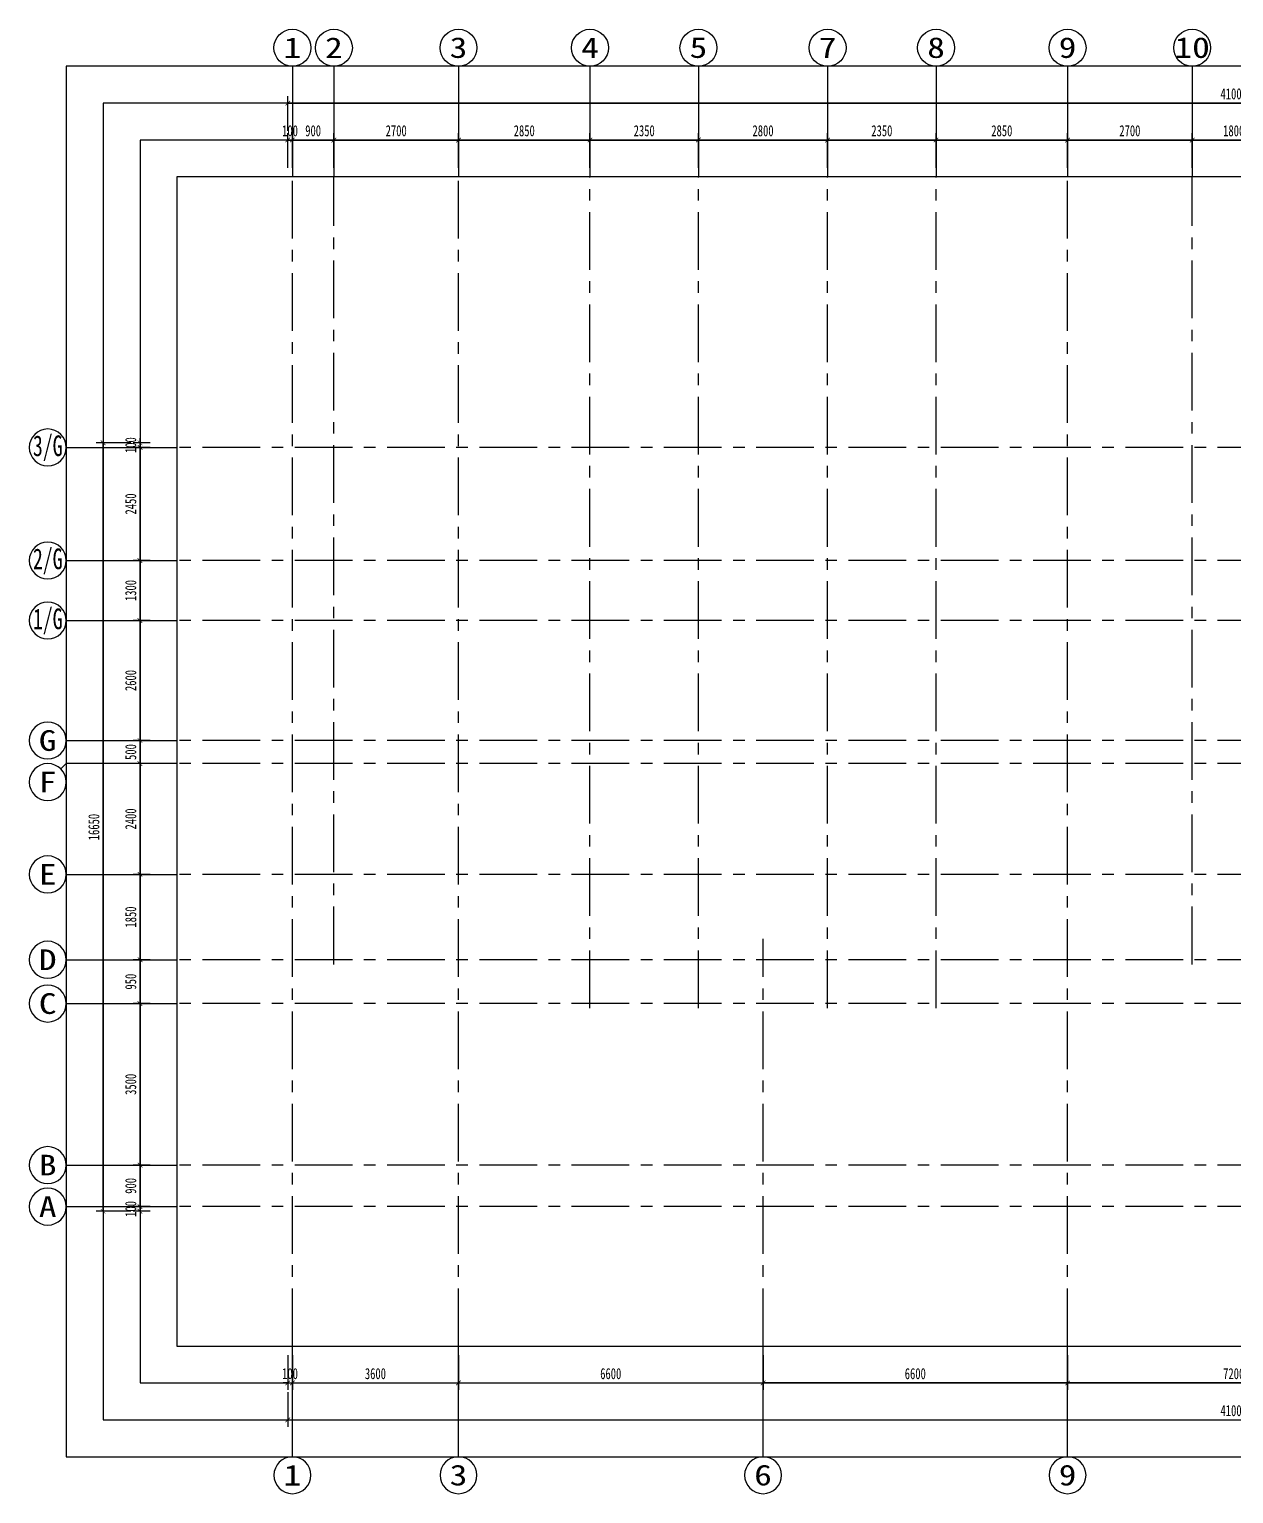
# Model space of a CAD drawing. Extents: x -678900 to 2378000, y 0 to 1700000.
# Drawn here: x 376543 to 402645, y 679505 to 711236 of the extents above; entities that cross this region are included whole.
import ezdxf
from ezdxf.enums import TextEntityAlignment as Align

# ---------------------------------------------------------------- set-up
doc = ezdxf.new("R2010")
doc.units = 0
doc.header["$LTSCALE"] = 1000
doc.header["$MEASUREMENT"] = 0
doc.header["$PDMODE"] = 1
doc.linetypes.add('CENTER', pattern=[2, 1.25, -0.25, 0.25, -0.25])
doc.layers.get('0').update_dxf_attribs({"linetype": 'CONTINUOUS'})
doc.layers.get('DEFPOINTS').update_dxf_attribs({"color": 8, "linetype": 'CONTINUOUS'})
for name, color, linetype in [('AD-AXIS-AXIS', 1, 'CENTER'), ('AD-AXIS-CRCL', 3, 'CONTINUOUS'), ('AD-AXIS-DIMS', 3, 'CONTINUOUS'), ('AD-AXIS-NUMB', 255, 'CONTINUOUS'), ('AD-DIMS-MAIN', 60, 'CONTINUOUS'), ('C-XREF-INT', 7, 'CONTINUOUS')]:
    doc.layers.add(name, color=color, linetype=linetype)
doc.styles.add('TH-STYLE1', font='', dxfattribs={"width": 0.7})
doc.styles.add('仿宋字体100', font='', dxfattribs={"width": 0.7, "height": 240})
doc.styles.get('TH-STYLE1').set_extended_font_data('SimSun')
doc.styles.get('仿宋字体100').set_extended_font_data('SimSun')
doc.dimstyles.new('TH-DIM100-CAD-REVIT', dxfattribs={"dimscale": 100, "dimtxt": 240, "dimasz": 1, "dimexe": 1.5, "dimexo": 1, "dimgap": 0.8, "dimtad": 1, "dimdec": 0, "dimdsep": 46, "dimtxsty": '仿宋字体100', "dimblk1": 'ARCHTICK', "dimblk2": 'ARCHTICK', "dimsah": 1, "dimcen": -1, "dimclrd": 256, "dimclre": 256, "dimclrt": 256, "dimazin": 0, "dimtfac": 1, "dimtdec": 0, "dimtix": 1, "dimtmove": 2, "dimatfit": 0, "dimldrblk": 'ARCHTICK', "dimfxl": 0, "dimtolj": 1, "dimtzin": 0, "dimlwd": -1, "dimlwe": -1, "dimarcsym": 0})

# ---------------------------------------------------------------- blocks, each defined once
blk = doc.blocks.new('_ArchTick')
at = {"color": 0, "linetype": 'ByBlock', "const_width": 0.15}
blk.add_lwpolyline([(-0.5, -0.5), (0.5, 0.5)], dxfattribs=at)
blk = doc.blocks.new('*D103')
at = {"layer": 'AD-AXIS-DIMS'}
for p, q in [((-3183, 1500, 0), (-3552, 1500, 0)), ((-3402, 600, 0), (-3402, 1500, 0)), ((-3183, 600, 0), (-3552, 600, 0))]:
    blk.add_line(p, q, dxfattribs=at)
at = {"layer": 'DEFPOINTS', "color": 0}
for p in [(-3402, 1500, 0), (-3083, 1500, 0), (-3083, 600, 0)]:
    blk.add_point(p, dxfattribs=at)
at = {"layer": 'AD-AXIS-DIMS', "xscale": 100, "yscale": 100, "zscale": 100}
for p, rotation in [((-3402, 1500, 0), 90), ((-3402, 600, 0), 270)]:
    blk.add_blockref('_ArchTick', p, dxfattribs=dict(at, rotation=rotation))
at = {"layer": 'AD-AXIS-DIMS', "insert": (-3602, 1050, 0), "char_height": 240, "attachment_point": 5, "rotation": 90, "style": '仿宋字体100'}
blk.add_mtext('\\A1;900', dxfattribs=at)
blk = doc.blocks.new('*D104')
at = {"layer": 'AD-AXIS-DIMS'}
for p, q in [((-3183, 5000, 0), (-3552, 5000, 0)), ((-3402, 1500, 0), (-3402, 5000, 0)), ((-3183, 1500, 0), (-3552, 1500, 0))]:
    blk.add_line(p, q, dxfattribs=at)
at = {"layer": 'DEFPOINTS', "color": 0}
for p in [(-3402, 5000, 0), (-3083, 5000, 0), (-3083, 1500, 0)]:
    blk.add_point(p, dxfattribs=at)
at = {"layer": 'AD-AXIS-DIMS', "xscale": 100, "yscale": 100, "zscale": 100}
for p, rotation in [((-3402, 5000, 0), 90), ((-3402, 1500, 0), 270)]:
    blk.add_blockref('_ArchTick', p, dxfattribs=dict(at, rotation=rotation))
at = {"layer": 'AD-AXIS-DIMS', "insert": (-3602, 3250, 0), "char_height": 240, "attachment_point": 5, "rotation": 90, "style": '仿宋字体100'}
blk.add_mtext('\\A1;3500', dxfattribs=at)
blk = doc.blocks.new('*D105')
at = {"layer": 'AD-AXIS-DIMS'}
for p, q in [((-3183, 5950, 0), (-3552, 5950, 0)), ((-3402, 5000, 0), (-3402, 5950, 0)), ((-3183, 5000, 0), (-3552, 5000, 0))]:
    blk.add_line(p, q, dxfattribs=at)
at = {"layer": 'DEFPOINTS', "color": 0}
for p in [(-3402, 5950, 0), (-3083, 5950, 0), (-3083, 5000, 0)]:
    blk.add_point(p, dxfattribs=at)
at = {"layer": 'AD-AXIS-DIMS', "xscale": 100, "yscale": 100, "zscale": 100}
for p, rotation in [((-3402, 5950, 0), 90), ((-3402, 5000, 0), 270)]:
    blk.add_blockref('_ArchTick', p, dxfattribs=dict(at, rotation=rotation))
at = {"layer": 'AD-AXIS-DIMS', "insert": (-3602, 5475, 0), "char_height": 240, "attachment_point": 5, "rotation": 90, "style": '仿宋字体100'}
blk.add_mtext('\\A1;950', dxfattribs=at)
blk = doc.blocks.new('*D106')
at = {"layer": 'AD-AXIS-DIMS'}
for p, q in [((-3183, 7800, 0), (-3552, 7800, 0)), ((-3402, 5950, 0), (-3402, 7800, 0)), ((-3183, 5950, 0), (-3552, 5950, 0))]:
    blk.add_line(p, q, dxfattribs=at)
at = {"layer": 'DEFPOINTS', "color": 0}
for p in [(-3402, 7800, 0), (-3083, 7800, 0), (-3083, 5950, 0)]:
    blk.add_point(p, dxfattribs=at)
at = {"layer": 'AD-AXIS-DIMS', "xscale": 100, "yscale": 100, "zscale": 100}
for p, rotation in [((-3402, 7800, 0), 90), ((-3402, 5950, 0), 270)]:
    blk.add_blockref('_ArchTick', p, dxfattribs=dict(at, rotation=rotation))
at = {"layer": 'AD-AXIS-DIMS', "insert": (-3602, 6875, 0), "char_height": 240, "attachment_point": 5, "rotation": 90, "style": '仿宋字体100'}
blk.add_mtext('\\A1;1850', dxfattribs=at)
blk = doc.blocks.new('*D107')
at = {"layer": 'AD-AXIS-DIMS'}
for p, q in [((-3183, 10200, 0), (-3552, 10200, 0)), ((-3402, 7800, 0), (-3402, 10200, 0)), ((-3183, 7800, 0), (-3552, 7800, 0))]:
    blk.add_line(p, q, dxfattribs=at)
at = {"layer": 'DEFPOINTS', "color": 0}
for p in [(-3402, 10200, 0), (-3083, 10200), (-3083, 7800, 0)]:
    blk.add_point(p, dxfattribs=at)
at = {"layer": 'AD-AXIS-DIMS', "xscale": 100, "yscale": 100, "zscale": 100}
for p, rotation in [((-3402, 10200, 0), 90), ((-3402, 7800, 0), 270)]:
    blk.add_blockref('_ArchTick', p, dxfattribs=dict(at, rotation=rotation))
at = {"layer": 'AD-AXIS-DIMS', "insert": (-3602, 9000, 0), "char_height": 240, "attachment_point": 5, "rotation": 90, "style": '仿宋字体100'}
blk.add_mtext('\\A1;2400', dxfattribs=at)
blk = doc.blocks.new('*D108')
at = {"layer": 'AD-AXIS-DIMS'}
for p, q in [((-3183, 10700, 0), (-3552, 10700, 0)), ((-3402, 10200, 0), (-3402, 10700, 0)), ((-3183, 10200, 0), (-3552, 10200, 0))]:
    blk.add_line(p, q, dxfattribs=at)
at = {"layer": 'DEFPOINTS', "color": 0}
for p in [(-3402, 10700, 0), (-3083, 10700, 0), (-3083, 10200)]:
    blk.add_point(p, dxfattribs=at)
at = {"layer": 'AD-AXIS-DIMS', "xscale": 100, "yscale": 100, "zscale": 100}
for p, rotation in [((-3402, 10700, 0), 90), ((-3402, 10200, 0), 270)]:
    blk.add_blockref('_ArchTick', p, dxfattribs=dict(at, rotation=rotation))
at = {"layer": 'AD-AXIS-DIMS', "insert": (-3602, 10450, 0), "char_height": 240, "attachment_point": 5, "rotation": 90, "style": '仿宋字体100'}
blk.add_mtext('\\A1;500', dxfattribs=at)
blk = doc.blocks.new('*D109')
at = {"layer": 'AD-AXIS-DIMS'}
for p, q in [((-100, -2620, 0), (-100, -3370, 0)), ((3500, -2620, 0), (3500, -3370, 0)), ((-100, -3220, 0), (3500, -3220, 0))]:
    blk.add_line(p, q, dxfattribs=at)
at = {"layer": 'DEFPOINTS', "color": 0}
for p in [(-100, -1746, 0), (3500, -1746, 0), (3500, -3220, 0)]:
    blk.add_point(p, dxfattribs=at)
at = {"layer": 'AD-AXIS-DIMS', "xscale": 100, "yscale": 100, "zscale": 100, "rotation": 180}
blk.add_blockref('_ArchTick', (-100, -3220, 0), dxfattribs=at)
at = {"layer": 'AD-AXIS-DIMS', "xscale": 100, "yscale": 100, "zscale": 100}
blk.add_blockref('_ArchTick', (3500, -3220, 0), dxfattribs=at)
at = {"layer": 'AD-AXIS-DIMS', "insert": (1700, -3020, 0), "char_height": 240, "attachment_point": 5, "style": '仿宋字体100'}
blk.add_mtext('\\A1;3600', dxfattribs=at)
blk = doc.blocks.new('*D110')
at = {"layer": 'AD-AXIS-DIMS'}
for p, q in [((3500, -2620, 0), (3500, -3370, 0)), ((10100, -2620, 0), (10100, -3370, 0)), ((3500, -3220, 0), (10100, -3220, 0))]:
    blk.add_line(p, q, dxfattribs=at)
at = {"layer": 'DEFPOINTS', "color": 0}
for p in [(3500, -1746, 0), (10100, -1746, 0), (10100, -3220, 0)]:
    blk.add_point(p, dxfattribs=at)
at = {"layer": 'AD-AXIS-DIMS', "xscale": 100, "yscale": 100, "zscale": 100, "rotation": 180}
blk.add_blockref('_ArchTick', (3500, -3220, 0), dxfattribs=at)
at = {"layer": 'AD-AXIS-DIMS', "xscale": 100, "yscale": 100, "zscale": 100}
blk.add_blockref('_ArchTick', (10100, -3220, 0), dxfattribs=at)
at = {"layer": 'AD-AXIS-DIMS', "insert": (6800, -3020, 0), "char_height": 240, "attachment_point": 5, "style": '仿宋字体100'}
blk.add_mtext('\\A1;6600', dxfattribs=at)
blk = doc.blocks.new('*D111')
at = {"layer": 'AD-AXIS-DIMS'}
for p, q in [((16700, -2620, 0), (16700, -3370, 0)), ((23900, -2620, 0), (23900, -3370, 0)), ((23900, -3220, 0), (16700, -3220, 0))]:
    blk.add_line(p, q, dxfattribs=at)
at = {"layer": 'DEFPOINTS', "color": 0}
for p in [(16700, -1746, 0), (23900, -1746, 0), (16700, -3220, 0)]:
    blk.add_point(p, dxfattribs=at)
at = {"layer": 'AD-AXIS-DIMS', "xscale": 100, "yscale": 100, "zscale": 100, "rotation": 180}
blk.add_blockref('_ArchTick', (16700, -3220, 0), dxfattribs=at)
at = {"layer": 'AD-AXIS-DIMS', "xscale": 100, "yscale": 100, "zscale": 100}
blk.add_blockref('_ArchTick', (23900, -3220, 0), dxfattribs=at)
at = {"layer": 'AD-AXIS-DIMS', "insert": (20300, -3020, 0), "char_height": 240, "attachment_point": 5, "style": '仿宋字体100'}
blk.add_mtext('\\A1;7200', dxfattribs=at)
blk = doc.blocks.new('*D112')
at = {"layer": 'AD-AXIS-DIMS'}
for p, q in [((10100, -2620, 0), (10100, -3370, 0)), ((16700, -2620, 0), (16700, -3370, 0)), ((16700, -3220, 0), (10100, -3220, 0))]:
    blk.add_line(p, q, dxfattribs=at)
at = {"layer": 'DEFPOINTS', "color": 0}
for p in [(10100, -1746, 0), (16700, -1746, 0), (10100, -3220, 0)]:
    blk.add_point(p, dxfattribs=at)
at = {"layer": 'AD-AXIS-DIMS', "xscale": 100, "yscale": 100, "zscale": 100, "rotation": 180}
blk.add_blockref('_ArchTick', (10100, -3220, 0), dxfattribs=at)
at = {"layer": 'AD-AXIS-DIMS', "xscale": 100, "yscale": 100, "zscale": 100}
blk.add_blockref('_ArchTick', (16700, -3220, 0), dxfattribs=at)
at = {"layer": 'AD-AXIS-DIMS', "insert": (13400, -3020, 0), "char_height": 240, "attachment_point": 5, "style": '仿宋字体100'}
blk.add_mtext('\\A1;6600', dxfattribs=at)
blk = doc.blocks.new('*D116')
at = {"layer": 'AD-AXIS-DIMS'}
for p, q in [((-100, 23111, 0), (-100, 23861, 0)), ((800, 23111, 0), (800, 23861, 0)), ((-100, 23711, 0), (800, 23711, 0))]:
    blk.add_line(p, q, dxfattribs=at)
at = {"layer": 'DEFPOINTS', "color": 0}
for p in [(800, 23711, 0), (-100, 22924, 0), (800, 22924, 0)]:
    blk.add_point(p, dxfattribs=at)
at = {"layer": 'AD-AXIS-DIMS', "xscale": 100, "yscale": 100, "zscale": 100, "rotation": 180}
blk.add_blockref('_ArchTick', (-100, 23711, 0), dxfattribs=at)
at = {"layer": 'AD-AXIS-DIMS', "xscale": 100, "yscale": 100, "zscale": 100}
blk.add_blockref('_ArchTick', (800, 23711, 0), dxfattribs=at)
at = {"layer": 'AD-AXIS-DIMS', "insert": (350, 23911, 0), "char_height": 240, "attachment_point": 5, "style": '仿宋字体100'}
blk.add_mtext('\\A1;900', dxfattribs=at)
blk = doc.blocks.new('*D117')
at = {"layer": 'AD-AXIS-DIMS'}
for p, q in [((800, 23111, 0), (800, 23861, 0)), ((3500, 23111, 0), (3500, 23861, 0)), ((800, 23711, 0), (3500, 23711, 0))]:
    blk.add_line(p, q, dxfattribs=at)
at = {"layer": 'DEFPOINTS', "color": 0}
for p in [(3500, 23711, 0), (800, 22924, 0), (3500, 22924, 0)]:
    blk.add_point(p, dxfattribs=at)
at = {"layer": 'AD-AXIS-DIMS', "xscale": 100, "yscale": 100, "zscale": 100, "rotation": 180}
blk.add_blockref('_ArchTick', (800, 23711, 0), dxfattribs=at)
at = {"layer": 'AD-AXIS-DIMS', "xscale": 100, "yscale": 100, "zscale": 100}
blk.add_blockref('_ArchTick', (3500, 23711, 0), dxfattribs=at)
at = {"layer": 'AD-AXIS-DIMS', "insert": (2150, 23911, 0), "char_height": 240, "attachment_point": 5, "style": '仿宋字体100'}
blk.add_mtext('\\A1;2700', dxfattribs=at)
blk = doc.blocks.new('*D118')
at = {"layer": 'AD-AXIS-DIMS'}
for p, q in [((3500, 23111, 0), (3500, 23861, 0)), ((6350, 23111, 0), (6350, 23861, 0)), ((3500, 23711, 0), (6350, 23711, 0))]:
    blk.add_line(p, q, dxfattribs=at)
at = {"layer": 'DEFPOINTS', "color": 0}
for p in [(6350, 23711, 0), (3500, 22924, 0), (6350, 22924, 0)]:
    blk.add_point(p, dxfattribs=at)
at = {"layer": 'AD-AXIS-DIMS', "xscale": 100, "yscale": 100, "zscale": 100, "rotation": 180}
blk.add_blockref('_ArchTick', (3500, 23711, 0), dxfattribs=at)
at = {"layer": 'AD-AXIS-DIMS', "xscale": 100, "yscale": 100, "zscale": 100}
blk.add_blockref('_ArchTick', (6350, 23711, 0), dxfattribs=at)
at = {"layer": 'AD-AXIS-DIMS', "insert": (4925, 23911, 0), "char_height": 240, "attachment_point": 5, "style": '仿宋字体100'}
blk.add_mtext('\\A1;2850', dxfattribs=at)
blk = doc.blocks.new('*D119')
at = {"layer": 'AD-AXIS-DIMS'}
for p, q in [((6350, 23111, 0), (6350, 23861, 0)), ((8700, 23111, 0), (8700, 23861, 0)), ((6350, 23711, 0), (8700, 23711, 0))]:
    blk.add_line(p, q, dxfattribs=at)
at = {"layer": 'DEFPOINTS', "color": 0}
for p in [(8700, 23711, 0), (6350, 22924, 0), (8700, 22924, 0)]:
    blk.add_point(p, dxfattribs=at)
at = {"layer": 'AD-AXIS-DIMS', "xscale": 100, "yscale": 100, "zscale": 100, "rotation": 180}
blk.add_blockref('_ArchTick', (6350, 23711, 0), dxfattribs=at)
at = {"layer": 'AD-AXIS-DIMS', "xscale": 100, "yscale": 100, "zscale": 100}
blk.add_blockref('_ArchTick', (8700, 23711, 0), dxfattribs=at)
at = {"layer": 'AD-AXIS-DIMS', "insert": (7525, 23911, 0), "char_height": 240, "attachment_point": 5, "style": '仿宋字体100'}
blk.add_mtext('\\A1;2350', dxfattribs=at)
blk = doc.blocks.new('*D120')
at = {"layer": 'AD-AXIS-DIMS'}
for p, q in [((8700, 23111, 0), (8700, 23861, 0)), ((11500, 23111, 0), (11500, 23861, 0)), ((8700, 23711, 0), (11500, 23711, 0))]:
    blk.add_line(p, q, dxfattribs=at)
at = {"layer": 'DEFPOINTS', "color": 0}
for p in [(11500, 23711, 0), (8700, 22924, 0), (11500, 22924, 0)]:
    blk.add_point(p, dxfattribs=at)
at = {"layer": 'AD-AXIS-DIMS', "xscale": 100, "yscale": 100, "zscale": 100, "rotation": 180}
blk.add_blockref('_ArchTick', (8700, 23711, 0), dxfattribs=at)
at = {"layer": 'AD-AXIS-DIMS', "xscale": 100, "yscale": 100, "zscale": 100}
blk.add_blockref('_ArchTick', (11500, 23711, 0), dxfattribs=at)
at = {"layer": 'AD-AXIS-DIMS', "insert": (10100, 23911, 0), "char_height": 240, "attachment_point": 5, "style": '仿宋字体100'}
blk.add_mtext('\\A1;2800', dxfattribs=at)
blk = doc.blocks.new('*D121')
at = {"layer": 'AD-AXIS-DIMS'}
for p, q in [((11500, 23111, 0), (11500, 23861, 0)), ((13850, 23111, 0), (13850, 23861, 0)), ((11500, 23711, 0), (13850, 23711, 0))]:
    blk.add_line(p, q, dxfattribs=at)
at = {"layer": 'DEFPOINTS', "color": 0}
for p in [(13850, 23711, 0), (11500, 22924, 0), (13850, 22924, 0)]:
    blk.add_point(p, dxfattribs=at)
at = {"layer": 'AD-AXIS-DIMS', "xscale": 100, "yscale": 100, "zscale": 100, "rotation": 180}
blk.add_blockref('_ArchTick', (11500, 23711, 0), dxfattribs=at)
at = {"layer": 'AD-AXIS-DIMS', "xscale": 100, "yscale": 100, "zscale": 100}
blk.add_blockref('_ArchTick', (13850, 23711, 0), dxfattribs=at)
at = {"layer": 'AD-AXIS-DIMS', "insert": (12675, 23911, 0), "char_height": 240, "attachment_point": 5, "style": '仿宋字体100'}
blk.add_mtext('\\A1;2350', dxfattribs=at)
blk = doc.blocks.new('*D122')
at = {"layer": 'AD-AXIS-DIMS'}
for p, q in [((13850, 23111, 0), (13850, 23861, 0)), ((16700, 23111, 0), (16700, 23861, 0)), ((13850, 23711, 0), (16700, 23711, 0))]:
    blk.add_line(p, q, dxfattribs=at)
at = {"layer": 'DEFPOINTS', "color": 0}
for p in [(16700, 23711, 0), (13850, 22924, 0), (16700, 22924, 0)]:
    blk.add_point(p, dxfattribs=at)
at = {"layer": 'AD-AXIS-DIMS', "xscale": 100, "yscale": 100, "zscale": 100, "rotation": 180}
blk.add_blockref('_ArchTick', (13850, 23711, 0), dxfattribs=at)
at = {"layer": 'AD-AXIS-DIMS', "xscale": 100, "yscale": 100, "zscale": 100}
blk.add_blockref('_ArchTick', (16700, 23711, 0), dxfattribs=at)
at = {"layer": 'AD-AXIS-DIMS', "insert": (15275, 23911, 0), "char_height": 240, "attachment_point": 5, "style": '仿宋字体100'}
blk.add_mtext('\\A1;2850', dxfattribs=at)
blk = doc.blocks.new('*D123')
at = {"layer": 'AD-AXIS-DIMS'}
for p, q in [((16700, 23111, 0), (16700, 23861, 0)), ((19400, 23111, 0), (19400, 23861, 0)), ((16700, 23711, 0), (19400, 23711, 0))]:
    blk.add_line(p, q, dxfattribs=at)
at = {"layer": 'DEFPOINTS', "color": 0}
for p in [(19400, 23711, 0), (16700, 22924, 0), (19400, 22924, 0)]:
    blk.add_point(p, dxfattribs=at)
at = {"layer": 'AD-AXIS-DIMS', "xscale": 100, "yscale": 100, "zscale": 100, "rotation": 180}
blk.add_blockref('_ArchTick', (16700, 23711, 0), dxfattribs=at)
at = {"layer": 'AD-AXIS-DIMS', "xscale": 100, "yscale": 100, "zscale": 100}
blk.add_blockref('_ArchTick', (19400, 23711, 0), dxfattribs=at)
at = {"layer": 'AD-AXIS-DIMS', "insert": (18050, 23911, 0), "char_height": 240, "attachment_point": 5, "style": '仿宋字体100'}
blk.add_mtext('\\A1;2700', dxfattribs=at)
blk = doc.blocks.new('*D124')
at = {"layer": 'AD-AXIS-DIMS'}
for p, q in [((19400, 23111, 0), (19400, 23861, 0)), ((21200, 23111, 0), (21200, 23861, 0)), ((19400, 23711, 0), (21200, 23711, 0))]:
    blk.add_line(p, q, dxfattribs=at)
at = {"layer": 'DEFPOINTS', "color": 0}
for p in [(21200, 23711, 0), (19400, 22924, 0), (21200, 22924, 0)]:
    blk.add_point(p, dxfattribs=at)
at = {"layer": 'AD-AXIS-DIMS', "xscale": 100, "yscale": 100, "zscale": 100, "rotation": 180}
blk.add_blockref('_ArchTick', (19400, 23711, 0), dxfattribs=at)
at = {"layer": 'AD-AXIS-DIMS', "xscale": 100, "yscale": 100, "zscale": 100}
blk.add_blockref('_ArchTick', (21200, 23711, 0), dxfattribs=at)
at = {"layer": 'AD-AXIS-DIMS', "insert": (20300, 23911, 0), "char_height": 240, "attachment_point": 5, "style": '仿宋字体100'}
blk.add_mtext('\\A1;1800', dxfattribs=at)
blk = doc.blocks.new('*D133')
at = {"layer": 'AD-DIMS-MAIN'}
for p, q in [((-200, -3420, 0), (-200, -4170, 0)), ((40800, -3420, 0), (40800, -4170, 0)), ((-200, -4020, 0), (40800, -4020, 0))]:
    blk.add_line(p, q, dxfattribs=at)
at = {"layer": 'DEFPOINTS', "color": 0}
for p in [(-200, -3142, 0), (40800, -3142, 0), (40800, -4020, 0)]:
    blk.add_point(p, dxfattribs=at)
at = {"layer": 'AD-DIMS-MAIN', "xscale": 100, "yscale": 100, "zscale": 100, "rotation": 180}
blk.add_blockref('_ArchTick', (-200, -4020, 0), dxfattribs=at)
at = {"layer": 'AD-DIMS-MAIN', "xscale": 100, "yscale": 100, "zscale": 100}
blk.add_blockref('_ArchTick', (40800, -4020, 0), dxfattribs=at)
at = {"layer": 'AD-DIMS-MAIN', "insert": (20300, -3820, 0), "char_height": 240, "attachment_point": 5, "style": '仿宋字体100'}
blk.add_mtext('\\A1;41000', dxfattribs=at)
blk = doc.blocks.new('*D134')
at = {"layer": 'AD-DIMS-MAIN'}
for p, q in [((-200, 23911, 0), (-200, 24661, 0)), ((-200, 24511, 0), (40800, 24511, 0)), ((40800, 23911, 0), (40800, 24661, 0))]:
    blk.add_line(p, q, dxfattribs=at)
at = {"layer": 'DEFPOINTS', "color": 0}
for p in [(40800, 24511, 0), (-200, 23633, 0), (40800, 23633, 0)]:
    blk.add_point(p, dxfattribs=at)
at = {"layer": 'AD-DIMS-MAIN', "xscale": 100, "yscale": 100, "zscale": 100, "rotation": 180}
blk.add_blockref('_ArchTick', (-200, 24511, 0), dxfattribs=at)
at = {"layer": 'AD-DIMS-MAIN', "xscale": 100, "yscale": 100, "zscale": 100}
blk.add_blockref('_ArchTick', (40800, 24511, 0), dxfattribs=at)
at = {"layer": 'AD-DIMS-MAIN', "insert": (20300, 24711, 0), "char_height": 240, "attachment_point": 5, "style": '仿宋字体100'}
blk.add_mtext('\\A1;41000', dxfattribs=at)
blk = doc.blocks.new('*D135')
at = {"layer": 'AD-DIMS-MAIN'}
for p, q in [((-3602, 17150, 0), (-4352, 17150, 0)), ((-4202, 500, 0), (-4202, 17150, 0)), ((-3602, 500, 0), (-4352, 500, 0))]:
    blk.add_line(p, q, dxfattribs=at)
at = {"layer": 'DEFPOINTS', "color": 0}
for p in [(-4202, 17150, 0), (384, 17150), (384, 500, 0)]:
    blk.add_point(p, dxfattribs=at)
at = {"layer": 'AD-DIMS-MAIN', "xscale": 100, "yscale": 100, "zscale": 100}
for p, rotation in [((-4202, 17150, 0), 90), ((-4202, 500, 0), 270)]:
    blk.add_blockref('_ArchTick', p, dxfattribs=dict(at, rotation=rotation))
at = {"layer": 'AD-DIMS-MAIN', "insert": (-4402, 8825, 0), "char_height": 240, "attachment_point": 5, "rotation": 90, "style": '仿宋字体100'}
blk.add_mtext('\\A1;16650', dxfattribs=at)
blk = doc.blocks.new('_A-axiso')
blk.add_circle((0, 0), 0.5)
at = {"layer": 'AD-AXIS-NUMB', "style": 'TH-STYLE1', "width": 0.7}
blk.add_attdef('A', text='', height=0.56, dxfattribs=at).set_placement((-0.25, -0.28), (0.25, -0.28), align=Align.FIT)
blk = doc.blocks.new('*D143')
at = {"layer": 'AD-AXIS-DIMS'}
for p, q in [((-3183, 13300, 0), (-3552, 13300, 0)), ((-3402, 10700, 0), (-3402, 13300, 0)), ((-3183, 10700, 0), (-3552, 10700, 0))]:
    blk.add_line(p, q, dxfattribs=at)
at = {"layer": 'DEFPOINTS', "color": 0}
for p in [(-3402, 13300, 0), (-3083, 13300), (-3083, 10700)]:
    blk.add_point(p, dxfattribs=at)
at = {"layer": 'AD-AXIS-DIMS', "xscale": 100, "yscale": 100, "zscale": 100}
for p, rotation in [((-3402, 13300, 0), 90), ((-3402, 10700, 0), 270)]:
    blk.add_blockref('_ArchTick', p, dxfattribs=dict(at, rotation=rotation))
at = {"layer": 'AD-AXIS-DIMS', "insert": (-3602, 12000, 0), "char_height": 240, "attachment_point": 5, "rotation": 90, "style": '仿宋字体100'}
blk.add_mtext('\\A1;2600', dxfattribs=at)
blk = doc.blocks.new('*D144')
at = {"layer": 'AD-AXIS-DIMS'}
for p, q in [((-3183, 17050, 0), (-3552, 17050, 0)), ((-3402, 14600, 0), (-3402, 17050, 0)), ((-3183, 14600, 0), (-3552, 14600, 0))]:
    blk.add_line(p, q, dxfattribs=at)
at = {"layer": 'DEFPOINTS', "color": 0}
for p in [(-3402, 17050, 0), (-3083, 17050, 0), (-3083, 14600, 0)]:
    blk.add_point(p, dxfattribs=at)
at = {"layer": 'AD-AXIS-DIMS', "xscale": 100, "yscale": 100, "zscale": 100}
for p, rotation in [((-3402, 17050, 0), 90), ((-3402, 14600, 0), 270)]:
    blk.add_blockref('_ArchTick', p, dxfattribs=dict(at, rotation=rotation))
at = {"layer": 'AD-AXIS-DIMS', "insert": (-3602, 15825, 0), "char_height": 240, "attachment_point": 5, "rotation": 90, "style": '仿宋字体100'}
blk.add_mtext('\\A1;2450', dxfattribs=at)
blk = doc.blocks.new('*D147')
at = {"layer": 'AD-AXIS-DIMS'}
for p, q in [((-3183, 14600, 0), (-3552, 14600, 0)), ((-3402, 13300, 0), (-3402, 14600, 0)), ((-3183, 13300, 0), (-3552, 13300, 0))]:
    blk.add_line(p, q, dxfattribs=at)
at = {"layer": 'DEFPOINTS', "color": 0}
for p in [(-3402, 14600, 0), (-3083, 14600, 0), (-3083, 13300, 0)]:
    blk.add_point(p, dxfattribs=at)
at = {"layer": 'AD-AXIS-DIMS', "xscale": 100, "yscale": 100, "zscale": 100}
for p, rotation in [((-3402, 14600, 0), 90), ((-3402, 13300, 0), 270)]:
    blk.add_blockref('_ArchTick', p, dxfattribs=dict(at, rotation=rotation))
at = {"layer": 'AD-AXIS-DIMS', "insert": (-3602, 13950, 0), "char_height": 240, "attachment_point": 5, "rotation": 90, "style": '仿宋字体100'}
blk.add_mtext('\\A1;1300', dxfattribs=at)
blk = doc.blocks.new('*D149')
at = {"layer": 'AD-AXIS-DIMS'}
for p, q in [((-3402, 600, 0), (-3402, 700, 0)), ((-3183, 600, 0), (-3552, 600, 0)), ((-3183, 500, 0), (-3552, 500, 0)), ((-3402, 500, 0), (-3402, 600, 0)), ((-3402, 500, 0), (-3402, 400, 0))]:
    blk.add_line(p, q, dxfattribs=at)
at = {"layer": 'DEFPOINTS', "color": 0}
for p in [(-3402, 600, 0), (-3083, 600, 0), (-3083, 500, 0)]:
    blk.add_point(p, dxfattribs=at)
at = {"layer": 'AD-AXIS-DIMS', "xscale": 100, "yscale": 100, "zscale": 100}
for p, rotation in [((-3402, 600, 0), 270), ((-3402, 500, 0), 90)]:
    blk.add_blockref('_ArchTick', p, dxfattribs=dict(at, rotation=rotation))
at = {"layer": 'AD-AXIS-DIMS', "insert": (-3602, 550, 0), "char_height": 240, "attachment_point": 5, "rotation": 90, "style": '仿宋字体100'}
blk.add_mtext('\\A1;100', dxfattribs=at)
blk = doc.blocks.new('*D150')
at = {"layer": 'AD-AXIS-DIMS'}
for p, q in [((-3183, 17150, 0), (-3552, 17150, 0)), ((-3402, 17150, 0), (-3402, 17250, 0)), ((-3402, 17050, 0), (-3402, 17150, 0)), ((-3183, 17050, 0), (-3552, 17050, 0)), ((-3402, 17050, 0), (-3402, 16950, 0))]:
    blk.add_line(p, q, dxfattribs=at)
at = {"layer": 'DEFPOINTS', "color": 0}
for p in [(-3402, 17150, 0), (-3083, 17150, 0), (-3083, 17050, 0)]:
    blk.add_point(p, dxfattribs=at)
at = {"layer": 'AD-AXIS-DIMS', "xscale": 100, "yscale": 100, "zscale": 100}
for p, rotation in [((-3402, 17150, 0), 270), ((-3402, 17050, 0), 90)]:
    blk.add_blockref('_ArchTick', p, dxfattribs=dict(at, rotation=rotation))
at = {"layer": 'AD-AXIS-DIMS', "insert": (-3602, 17100, 0), "char_height": 240, "attachment_point": 5, "rotation": 90, "style": '仿宋字体100'}
blk.add_mtext('\\A1;100', dxfattribs=at)
blk = doc.blocks.new('*D153')
at = {"layer": 'AD-AXIS-DIMS'}
for p, q in [((-200, -2620, 0), (-200, -3370, 0)), ((-100, -2620, 0), (-100, -3370, 0)), ((-200, -3220, 0), (-300, -3220, 0)), ((-200, -3220, 0), (-100, -3220, 0)), ((-100, -3220, 0), (0, -3220, 0))]:
    blk.add_line(p, q, dxfattribs=at)
at = {"layer": 'DEFPOINTS', "color": 0}
for p in [(-200, -1746, 0), (-100, -1746, 0), (-100, -3220, 0)]:
    blk.add_point(p, dxfattribs=at)
at = {"layer": 'AD-AXIS-DIMS', "xscale": 100, "yscale": 100, "zscale": 100}
blk.add_blockref('_ArchTick', (-200, -3220, 0), dxfattribs=at)
at = {"layer": 'AD-AXIS-DIMS', "xscale": 100, "yscale": 100, "zscale": 100, "rotation": 180}
blk.add_blockref('_ArchTick', (-100, -3220, 0), dxfattribs=at)
at = {"layer": 'AD-AXIS-DIMS', "insert": (-150, -3020, 0), "char_height": 240, "attachment_point": 5, "style": '仿宋字体100'}
blk.add_mtext('\\A1;100', dxfattribs=at)
blk = doc.blocks.new('*D155')
at = {"layer": 'AD-AXIS-DIMS'}
for p, q in [((-200, 23111, 0), (-200, 23861, 0)), ((-100, 23111, 0), (-100, 23861, 0)), ((-200, 23711, 0), (-300, 23711, 0)), ((-200, 23711, 0), (-100, 23711, 0)), ((-100, 23711, 0), (0, 23711, 0))]:
    blk.add_line(p, q, dxfattribs=at)
at = {"layer": 'DEFPOINTS', "color": 0}
for p in [(-100, 23711, 0), (-200, 22237, 0), (-100, 22237, 0)]:
    blk.add_point(p, dxfattribs=at)
at = {"layer": 'AD-AXIS-DIMS', "xscale": 100, "yscale": 100, "zscale": 100}
blk.add_blockref('_ArchTick', (-200, 23711, 0), dxfattribs=at)
at = {"layer": 'AD-AXIS-DIMS', "xscale": 100, "yscale": 100, "zscale": 100, "rotation": 180}
blk.add_blockref('_ArchTick', (-100, 23711, 0), dxfattribs=at)
at = {"layer": 'AD-AXIS-DIMS', "insert": (-150, 23911, 0), "char_height": 240, "attachment_point": 5, "style": '仿宋字体100'}
blk.add_mtext('\\A1;100', dxfattribs=at)
blk = doc.blocks.new('轴网-1F')
at = {"layer": 'AD-AXIS-AXIS'}
for p, q in [((-100, -2420.1, 0), (-100, 22923.7, 0)), ((800, 5850, 0), (800, 22923.7, 0)), ((3500, -2420.1, 0), (3500, 22923.7, 0)), ((6350, 4900, 0), (6350, 22923.7, 0)), ((8700, 4900, 0), (8700, 22923.7, 0)), ((11500, 4900, 0), (11500, 22923.7, 0)), ((13850, 4900, 0), (13850, 22923.7, 0)), ((16700, -2420.1, 0), (16700, 22923.7, 0)), ((19400, 5850, 0), (19400, 22923.7, 0)), ((43202, 17050), (-2602, 17050)), ((43202, 14600), (-2602, 14600)), ((43202, 13300), (-2602, 13300)), ((43202, 10700), (-2602, 10700)), ((43202, 10200), (-2602, 10200)), ((43202, 7800), (-2602, 7800)), ((10100, -2420.1, 0), (10100, 6400, 0)), ((43202, 5950), (-2602, 5950)), ((43202, 5000), (-2602, 5000)), ((43202, 1500), (-2602, 1500)), ((43202, 600), (-2602, 600))]:
    blk.add_line(p, q, dxfattribs=at)
at = {"layer": 'AD-AXIS-CRCL'}
for p, q in [((-100, 25310.8, 0), (-100, 22910.8, 0)), ((800, 25310.8, 0), (800, 22910.8, 0)), ((3500, 25310.8, 0), (3500, 22910.8, 0)), ((6350, 25310.8, 0), (6350, 22910.8, 0)), ((8700, 25310.8, 0), (8700, 22910.8, 0)), ((11500, 25310.8, 0), (11500, 22910.8, 0)), ((13850, 25310.8, 0), (13850, 22910.8, 0)), ((16700, 25310.8, 0), (16700, 22910.8, 0)), ((19400, 25310.8, 0), (19400, 22910.8, 0)), ((-5002, 17050), (-2602, 17050)), ((-5002, 14600), (-2602, 14600)), ((-5002, 13300), (-2602, 13300)), ((-5002, 10700), (-2602, 10700)), ((-5002, 7800), (-2602, 7800)), ((-5002, 5950), (-2602, 5950)), ((-5002, 5000), (-2602, 5000)), ((-5002, 1500), (-2602, 1500)), ((-5002, 600), (-2602, 600)), ((-100, -4820.1, 0), (-100, -2420.1, 0)), ((3500, -4820.1, 0), (3500, -2420.1, 0)), ((10100, -4820.1, 0), (10100, -2420.1, 0)), ((16700, -4820.1, 0), (16700, -2420.1, 0))]:
    blk.add_line(p, q, dxfattribs=at)
blk.add_lwpolyline([(-2602, 10200), (-5002, 10200), (-5119.2, 10082.8)], dxfattribs=at)
at = {"layer": 'DEFPOINTS', "elevation": 0}
for points in [[(-5002, -4820.1), (45602, -4820.1), (45602, 25310.8), (-5002, 25310.8)], [(-4202, -4020.1), (44802, -4020.1), (44802, 24510.8), (-4202, 24510.8)], [(-3402, -3220.1), (44002, -3220.1), (44002, 23710.8), (-3402, 23710.8)], [(-2602, -2420.1), (43202, -2420.1), (43202, 22910.8), (-2602, 22910.8)]]:
    blk.add_lwpolyline(points, close=True, dxfattribs=at)
at = {"layer": 'AD-AXIS-CRCL'}
ref = blk.add_blockref('_A-axiso', (-100, 25710.8, 0), dxfattribs=dict(at, xscale=800, yscale=800, zscale=800, rotation=180))
ref.add_attrib('A', '1', dxfattribs={"layer": 'AD-AXIS-NUMB', "height": 448, "style": 'TH-STYLE1', "width": 1.256473}).set_placement((-100, 25710.8, 0), align=Align.MIDDLE)
ref = blk.add_blockref('_A-axiso', (800, 25710.8, 0), dxfattribs=dict(at, xscale=800, yscale=800, zscale=800, rotation=180))
ref.add_attrib('A', '2', dxfattribs={"layer": 'AD-AXIS-NUMB', "height": 448, "style": 'TH-STYLE1', "width": 1.256473}).set_placement((800, 25710.8, 0), align=Align.MIDDLE)
ref = blk.add_blockref('_A-axiso', (3500, 25710.8, 0), dxfattribs=dict(at, xscale=800, yscale=800, zscale=800, rotation=180))
ref.add_attrib('A', '3', dxfattribs={"layer": 'AD-AXIS-NUMB', "height": 448, "style": 'TH-STYLE1', "width": 1.256473}).set_placement((3500, 25710.8, 0), align=Align.MIDDLE)
ref = blk.add_blockref('_A-axiso', (6350, 25710.8, 0), dxfattribs=dict(at, xscale=800, yscale=800, zscale=800, rotation=180))
ref.add_attrib('A', '4', dxfattribs={"layer": 'AD-AXIS-NUMB', "height": 448, "style": 'TH-STYLE1', "width": 1.256473}).set_placement((6350, 25710.8, 0), align=Align.MIDDLE)
ref = blk.add_blockref('_A-axiso', (8700, 25710.8, 0), dxfattribs=dict(at, xscale=800, yscale=800, zscale=800, rotation=180))
ref.add_attrib('A', '5', dxfattribs={"layer": 'AD-AXIS-NUMB', "height": 448, "style": 'TH-STYLE1', "width": 1.256473}).set_placement((8700, 25710.8, 0), align=Align.MIDDLE)
ref = blk.add_blockref('_A-axiso', (11500, 25710.8, 0), dxfattribs=dict(at, xscale=800, yscale=800, zscale=800, rotation=180))
ref.add_attrib('A', '7', dxfattribs={"layer": 'AD-AXIS-NUMB', "height": 448, "style": 'TH-STYLE1', "width": 1.256473}).set_placement((11500, 25710.8, 0), align=Align.MIDDLE)
ref = blk.add_blockref('_A-axiso', (13850, 25710.8, 0), dxfattribs=dict(at, xscale=800, yscale=800, zscale=800, rotation=180))
ref.add_attrib('A', '8', dxfattribs={"layer": 'AD-AXIS-NUMB', "height": 448, "style": 'TH-STYLE1', "width": 1.256473}).set_placement((13850, 25710.8, 0), align=Align.MIDDLE)
ref = blk.add_blockref('_A-axiso', (16700, 25710.8, 0), dxfattribs=dict(at, xscale=800, yscale=800, zscale=800, rotation=180))
ref.add_attrib('A', '9', dxfattribs={"layer": 'AD-AXIS-NUMB', "height": 448, "style": 'TH-STYLE1', "width": 1.256473}).set_placement((16700, 25710.8, 0), align=Align.MIDDLE)
ref = blk.add_blockref('_A-axiso', (19400, 25710.8, 0), dxfattribs=dict(at, xscale=800, yscale=800, zscale=800, rotation=180))
ref.add_attrib('A', '10', dxfattribs={"layer": 'AD-AXIS-NUMB', "height": 448, "style": 'TH-STYLE1', "width": 1.256473}).set_placement((19400, 25710.8, 0), align=Align.MIDDLE)
ref = blk.add_blockref('_A-axiso', (-5402, 17050), dxfattribs=dict(at, xscale=-800, yscale=800, zscale=800, rotation=180))
ref.add_attrib('A', '3/G', dxfattribs={"layer": 'AD-AXIS-NUMB', "height": 448, "style": 'TH-STYLE1', "width": 0.7}).set_placement((-5402, 17050), align=Align.MIDDLE)
ref = blk.add_blockref('_A-axiso', (-5402, 14600), dxfattribs=dict(at, xscale=-800, yscale=800, zscale=800, rotation=180))
ref.add_attrib('A', '2/G', dxfattribs={"layer": 'AD-AXIS-NUMB', "height": 448, "style": 'TH-STYLE1', "width": 0.7}).set_placement((-5402, 14600), align=Align.MIDDLE)
ref = blk.add_blockref('_A-axiso', (-5402, 13300), dxfattribs=dict(at, xscale=-800, yscale=800, zscale=800, rotation=180))
ref.add_attrib('A', '1/G', dxfattribs={"layer": 'AD-AXIS-NUMB', "height": 448, "style": 'TH-STYLE1', "width": 0.7}).set_placement((-5402, 13300), align=Align.MIDDLE)
ref = blk.add_blockref('_A-axiso', (-5402, 10700), dxfattribs=dict(at, xscale=-800, yscale=800, zscale=800, rotation=180))
ref.add_attrib('A', 'G', dxfattribs={"layer": 'AD-AXIS-NUMB', "height": 448, "style": 'TH-STYLE1', "width": 1.256473}).set_placement((-5402, 10700), align=Align.MIDDLE)
ref = blk.add_blockref('_A-axiso', (-5402, 9800, 0), dxfattribs=dict(at, xscale=-800, yscale=800, zscale=800, rotation=180))
ref.add_attrib('A', 'F', dxfattribs={"layer": 'AD-AXIS-NUMB', "height": 448, "style": 'TH-STYLE1', "width": 1.256473}).set_placement((-5402, 9800, 0), align=Align.MIDDLE)
ref = blk.add_blockref('_A-axiso', (-5402, 7800), dxfattribs=dict(at, xscale=-800, yscale=800, zscale=800, rotation=180))
ref.add_attrib('A', 'E', dxfattribs={"layer": 'AD-AXIS-NUMB', "height": 448, "style": 'TH-STYLE1', "width": 1.256473}).set_placement((-5402, 7800), align=Align.MIDDLE)
ref = blk.add_blockref('_A-axiso', (-5402, 5950), dxfattribs=dict(at, xscale=-800, yscale=800, zscale=800, rotation=180))
ref.add_attrib('A', 'D', dxfattribs={"layer": 'AD-AXIS-NUMB', "height": 448, "style": 'TH-STYLE1', "width": 1.256473}).set_placement((-5402, 5950), align=Align.MIDDLE)
ref = blk.add_blockref('_A-axiso', (-5402, 5000), dxfattribs=dict(at, xscale=-800, yscale=800, zscale=800, rotation=180))
ref.add_attrib('A', 'C', dxfattribs={"layer": 'AD-AXIS-NUMB', "height": 448, "style": 'TH-STYLE1', "width": 1.256473}).set_placement((-5402, 5000), align=Align.MIDDLE)
ref = blk.add_blockref('_A-axiso', (-5402, 1500), dxfattribs=dict(at, xscale=-800, yscale=800, zscale=800, rotation=180))
ref.add_attrib('A', 'B', dxfattribs={"layer": 'AD-AXIS-NUMB', "height": 448, "style": 'TH-STYLE1', "width": 1.256473}).set_placement((-5402, 1500), align=Align.MIDDLE)
ref = blk.add_blockref('_A-axiso', (-5402, 600), dxfattribs=dict(at, xscale=-800, yscale=800, zscale=800, rotation=180))
ref.add_attrib('A', 'A', dxfattribs={"layer": 'AD-AXIS-NUMB', "height": 448, "style": 'TH-STYLE1', "width": 1.256473}).set_placement((-5402, 600), align=Align.MIDDLE)
ref = blk.add_blockref('_A-axiso', (-100, -5220.1, 0), dxfattribs=dict(at, xscale=-800, yscale=800, zscale=800))
ref.add_attrib('A', '1', dxfattribs={"layer": 'AD-AXIS-NUMB', "height": 448, "style": 'TH-STYLE1', "width": 1.256473}).set_placement((-100, -5220.1, 0), align=Align.MIDDLE)
ref = blk.add_blockref('_A-axiso', (3500, -5220.1, 0), dxfattribs=dict(at, xscale=-800, yscale=800, zscale=800))
ref.add_attrib('A', '3', dxfattribs={"layer": 'AD-AXIS-NUMB', "height": 448, "style": 'TH-STYLE1', "width": 1.256473}).set_placement((3500, -5220.1, 0), align=Align.MIDDLE)
ref = blk.add_blockref('_A-axiso', (10100, -5220.1, 0), dxfattribs=dict(at, xscale=-800, yscale=800, zscale=800))
ref.add_attrib('A', '6', dxfattribs={"layer": 'AD-AXIS-NUMB', "height": 448, "style": 'TH-STYLE1', "width": 1.256473}).set_placement((10100, -5220.1, 0), align=Align.MIDDLE)
ref = blk.add_blockref('_A-axiso', (16700, -5220.1, 0), dxfattribs=dict(at, xscale=-800, yscale=800, zscale=800))
ref.add_attrib('A', '9', dxfattribs={"layer": 'AD-AXIS-NUMB', "height": 448, "style": 'TH-STYLE1', "width": 1.256473}).set_placement((16700, -5220.1, 0), align=Align.MIDDLE)
at = {"layer": 'AD-AXIS-DIMS'}
for base, p1, p2, picture, middle in [((-100, 23710.8, 0), (-200, 22237, 0), (-100, 22237, 0), '*D155', (-150, 23910.8, 0)), ((800, 23710.8, 0), (-100, 22923.7, 0), (800, 22923.7, 0), '*D116', (350, 23910.8, 0)), ((3500, 23710.8, 0), (800, 22923.7, 0), (3500, 22923.7, 0), '*D117', (2150, 23910.8, 0)), ((6350, 23710.8, 0), (3500, 22923.7, 0), (6350, 22923.7, 0), '*D118', (4925, 23910.8, 0)), ((8700, 23710.8, 0), (6350, 22923.7, 0), (8700, 22923.7, 0), '*D119', (7525, 23910.8, 0)), ((11500, 23710.8, 0), (8700, 22923.7, 0), (11500, 22923.7, 0), '*D120', (10100, 23910.8, 0)), ((13850, 23710.8, 0), (11500, 22923.7, 0), (13850, 22923.7, 0), '*D121', (12675, 23910.8, 0)), ((16700, 23710.8, 0), (13850, 22923.7, 0), (16700, 22923.7, 0), '*D122', (15275, 23910.8, 0)), ((19400, 23710.8, 0), (16700, 22923.7, 0), (19400, 22923.7, 0), '*D123', (18050, 23910.8, 0)), ((21200, 23710.8, 0), (19400, 22923.7, 0), (21200, 22923.7, 0), '*D124', (20300, 23910.8, 0)), ((-100, -3220.1, 0), (-200, -1746.2, 0), (-100, -1746.2, 0), '*D153', (-150, -3020.1, 0)), ((3500, -3220.1, 0), (-100, -1746.2, 0), (3500, -1746.2, 0), '*D109', (1700, -3020.1, 0)), ((10100, -3220.1, 0), (3500, -1746.2, 0), (10100, -1746.2, 0), '*D110', (6800, -3020.1, 0))]:
    dim = blk.add_linear_dim(base=base, p1=p1, p2=p2, dimstyle='TH-DIM100-CAD-REVIT', dxfattribs=at)
    dim.commit()
    dim.dimension.update_dxf_attribs({"geometry": picture, "text_midpoint": middle})
for base, p1, p2, angle, picture, middle in [((-3402, 17150, 0), (-3083.4, 17050, 0), (-3083.4, 17150, 0), 90, '*D150', (-3602, 17100, 0)), ((-3402, 17050, 0), (-3083.4, 14600, 0), (-3083.4, 17050, 0), 90, '*D144', (-3602, 15825, 0)), ((-3402, 14600, 0), (-3083.4, 13300, 0), (-3083.4, 14600, 0), 90, '*D147', (-3602, 13950, 0)), ((-3402, 13300, 0), (-3083.4, 10700), (-3083.4, 13300), 90, '*D143', (-3602, 12000, 0)), ((-3402, 10700, 0), (-3083.4, 10200), (-3083.4, 10700, 0), 90, '*D108', (-3602, 10450, 0)), ((-3402, 10200, 0), (-3083.4, 7800, 0), (-3083.4, 10200), 90, '*D107', (-3602, 9000, 0)), ((-3402, 7800, 0), (-3083.4, 5950, 0), (-3083.4, 7800, 0), 90, '*D106', (-3602, 6875, 0)), ((-3402, 5950, 0), (-3083.4, 5000, 0), (-3083.4, 5950, 0), 90, '*D105', (-3602, 5475, 0)), ((-3402, 5000, 0), (-3083.4, 1500, 0), (-3083.4, 5000, 0), 90, '*D104', (-3602, 3250, 0)), ((-3402, 1500, 0), (-3083.4, 600, 0), (-3083.4, 1500, 0), 90, '*D103', (-3602, 1050, 0)), ((-3402, 600, 0), (-3083.4, 500, 0), (-3083.4, 600, 0), 90, '*D149', (-3602, 550, 0)), ((10100, -3220.1, 0), (16700, -1746.2, 0), (10100, -1746.2, 0), 180, '*D112', (13400, -3020.1, 0)), ((16700, -3220.1, 0), (23900, -1746.2, 0), (16700, -1746.2, 0), 180, '*D111', (20300, -3020.1, 0))]:
    dim = blk.add_linear_dim(base=base, p1=p1, p2=p2, angle=angle, dimstyle='TH-DIM100-CAD-REVIT', dxfattribs=at)
    dim.commit()
    dim.dimension.update_dxf_attribs({"geometry": picture, "text_midpoint": middle})
at = {"layer": 'AD-DIMS-MAIN'}
for base, p1, p2, picture, middle in [((40800, 24510.8, 0), (-200, 23633.2, 0), (40800, 23633.2, 0), '*D134', (20300, 24710.8, 0)), ((40800, -4020.1, 0), (-200, -3142.5, 0), (40800, -3142.5, 0), '*D133', (20300, -3820.1, 0))]:
    dim = blk.add_linear_dim(base=base, p1=p1, p2=p2, dimstyle='TH-DIM100-CAD-REVIT', dxfattribs=at)
    dim.commit()
    dim.dimension.update_dxf_attribs({"geometry": picture, "text_midpoint": middle})
dim = blk.add_linear_dim(base=(-4202, 17150, 0), p1=(384.1, 500, 0), p2=(384.1, 17150), angle=90, dimstyle='TH-DIM100-CAD-REVIT', dxfattribs=at)
dim.commit()
dim.dimension.update_dxf_attribs({"geometry": '*D135', "text_midpoint": (-4402, 8825, 0)})

msp = doc.modelspace()

# ---------------------------------------------------------------- block references
at = {"layer": 'C-XREF-INT'}
msp.add_blockref('轴网-1F', (382345, 685125, 0), dxfattribs=at)

doc.saveas('drawing.dxf')
